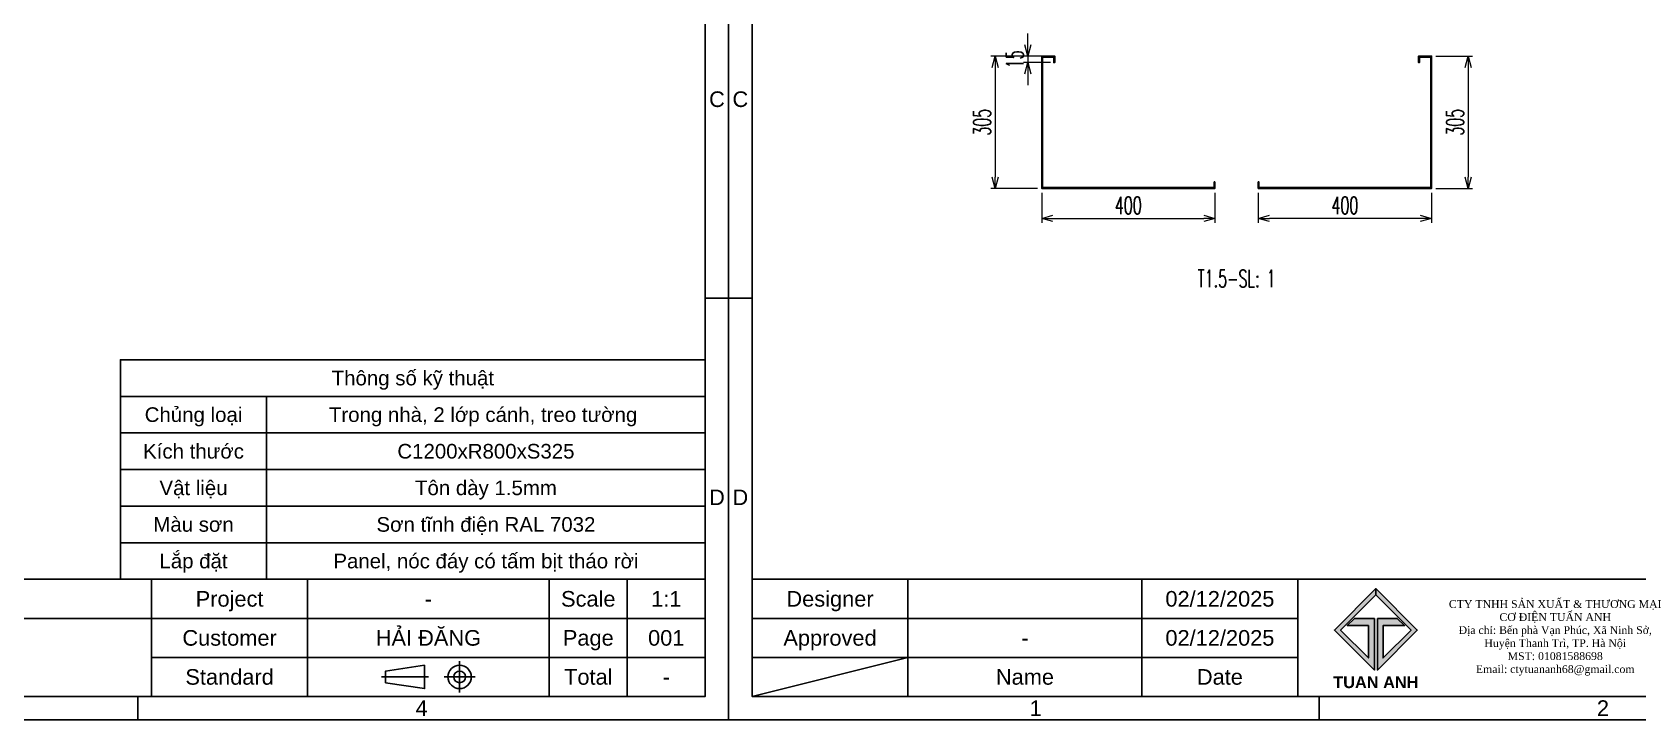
# Model space of a CAD drawing. Header units: millimetres. Extents: x 123558 to 149079, y -1073 to 14418.
# Drawn here: x 132643 to 136349, y 8184 to 9770 of the extents above; entities that cross this region are included whole.
import ezdxf
from ezdxf.enums import TextEntityAlignment as Align

# ---------------------------------------------------------------- set-up
doc = ezdxf.new("R2010")
doc.units = ezdxf.units.MM
doc.header["$LTSCALE"] = 3
doc.layers.add('@.TEXT', color=7, linetype='Continuous')
doc.layers.add('@.VISIBLE', color=7, linetype='Continuous')
doc.styles.add('Ann_w01', font='romans.shx', dxfattribs={"width": 0.6, "bigfont": 'chineset.shx'})
doc.styles.add('Arial', font='arial.ttf')
doc.dimstyles.new('Dim 01_SC20', dxfattribs={"dimscale": 20, "dimtxt": 2, "dimasz": 1.3, "dimexe": 0.5, "dimexo": 0.5, "dimgap": 0.5, "dimtad": 1, "dimdec": 1, "dimzin": 12, "dimdsep": 46, "dimtxsty": 'Ann_w01', "dimblk": 'OPEN30', "dimcen": 1.5, "dimclrd": 6, "dimclre": 6, "dimclrt": 3, "dimadec": 1, "dimazin": 3, "dimtm": 1e-09, "dimtfac": 1, "dimtdec": 1, "dimtix": 1, "dimtmove": 0, "dimatfit": 3, "dimldrblk": 'OPEN30', "dimfxl": 1, "dimtolj": 1, "dimlwd": 20, "dimlwe": 20, "dimarcsym": 0})

# ---------------------------------------------------------------- blocks, each defined once
blk = doc.blocks.new('Standard ISO')
at = {"color": 6}
for p, q in [((-6, 0), (0, 0)), ((6, 0), (2, 0)), ((4, -2), (4, 2))]:
    blk.add_line(p, q, dxfattribs=at)
blk.add_lwpolyline([(-0.5, 1.5), (-0.5, -1.5), (-5.5, -0.75), (-5.5, 0.75), (-0.5, 1.5)])
for radius in [1.5, 0.75]:
    blk.add_circle((4, 0), radius)
blk = doc.blocks.new('A$C4dbb82d6')
at = {"layer": '@.VISIBLE'}
h = blk.add_hatch(color=30, dxfattribs=at)
h.dxf.hatch_style = 1
h.paths.add_polyline_path([(0.21, 4.97), (3.62, 1.56), (3.62, 5.97), (1.92, 5.97), (1.3, 5.35), (3.12, 5.35), (3.12, 2.59), (0.74, 4.97), (3.75, 7.98), (3.75, 8.51)])
h = blk.add_hatch(color=150, dxfattribs=at)
h.dxf.hatch_style = 1
h.paths.add_polyline_path([(6.76, 4.97), (4.37, 2.59), (4.37, 5.35), (6.2, 5.35), (5.58, 5.97), (3.88, 5.97), (3.88, 1.56), (7.29, 4.97), (3.75, 8.51), (3.75, 7.98)])
at = {"layer": '@.VISIBLE', "color": 30}
blk.add_lwpolyline([(3.62, 5.97), (3.62, 1.56), (0.21, 4.97), (3.75, 8.51), (3.75, 7.98), (0.74, 4.97), (3.12, 2.59), (3.12, 5.35), (1.3, 5.35), (1.92, 5.97)], close=True, dxfattribs=at)
at = {"layer": '@.VISIBLE', "color": 150}
blk.add_lwpolyline([(3.88, 5.97), (3.88, 1.56), (7.29, 4.97), (3.75, 8.51), (3.75, 7.98), (6.76, 4.97), (4.37, 2.59), (4.37, 5.35), (6.2, 5.35), (5.58, 5.97)], close=True, dxfattribs=at)
at = {"layer": '@.VISIBLE', "color": 30, "insert": (3.75, 0.51), "char_height": 1, "attachment_point": 5, "style": 'Ann_w01'}
blk.add_mtext_dynamic_manual_height_columns('{\\fArial|b1|i0|c0|p34;\\W1;TUAN ANH}', width=7.5, gutter_width=49.6, heights=[0], dxfattribs=at)
blk = doc.blocks.new('KHUNG BAN VE (Made by Tung)')
at = {"layer": '@.VISIBLE', "color": 8}
for p, q in [((3, 54), (0, 54)), ((294, 54), (297, 54)), ((23, 18), (23, 3)), ((53, 18), (53, 3)), ((73, 18), (73, 3)), ((223, 18), (223, 3)), ((243, 18), (243, 3)), ((274, 18), (274, 3)), ((284, 18), (284, 3)), ((3, 13), (73, 13)), ((123, 13), (294, 13)), ((3, 8), (73, 8)), ((23, 8), (3, 3)), ((223, 8), (294, 8)), ((75.75, 3), (75.75, 0)), ((221.25, 3), (221.25, 0))]:
    blk.add_line(p, q, dxfattribs=at)
for points in [[(0, 0), (297, 0), (297, 210), (0, 210)], [(3, 3), (294, 3), (294, 207), (3, 207)], [(3, 18), (294, 18), (294, 3), (3, 3)]]:
    blk.add_lwpolyline(points, close=True, dxfattribs=at)
at = {"xscale": 1.5, "yscale": 1.5, "zscale": 1.5}
blk.add_blockref('A$C4dbb82d6', (77.375, 4.041), dxfattribs=at)
blk.add_blockref('Standard ISO', (258.5, 5.5))
at = {"layer": '@.TEXT', "color": 1, "style": 'Arial'}
for s, p in [('C', (1.5, 79.5)), ('C', (295.5, 79.5)), ('D', (1.5, 28.5)), ('D', (295.5, 28.5)), ('02/12/2025', (63, 15.5)), ('02/12/2025', (63, 10.5)), ('1', (39.375, 1.5)), ('2', (112.125, 1.5)), ('4', (257.625, 1.5))]:
    blk.add_text(s, height=2, dxfattribs=at).set_placement(p, align=Align.MIDDLE_CENTER)
at = {"layer": '@.TEXT', "color": 2, "style": 'Arial'}
for s, p in [('Designer', (13, 15.5)), ('Project', (233, 15.5)), ('Scale', (279, 15.5)), ('Approved', (13, 10.5)), ('Customer', (233, 10.5)), ('Page', (279, 10.5)), ('Name', (38, 5.5)), ('Date', (63, 5.5)), ('Standard', (233, 5.5)), ('Total', (279, 5.5))]:
    blk.add_text(s, height=2, dxfattribs=at).set_placement(p, align=Align.MIDDLE_CENTER)
at = {"layer": '@.TEXT', "color": 1, "style": 'Arial'}
for tag, height, p in [('DESIGNER_NAME', 2, (38, 15.5)), ('PROJECT_CODE', 2, (258.5, 15.5)), ('SCALE', 2, (289, 15.5)), ('APPROVED_NAME', 2, (38, 10.5)), ('CUSTOMER_NAME', 2, (258.5, 10.5)), ('PAGE', 2, (289, 10.5)), ('DRAWING_NAME', 4, (173, 8)), ('TOTAL', 2, (289, 5.5))]:
    blk.add_attdef(tag, text='', height=height, dxfattribs=at).set_placement(p, align=Align.MIDDLE_CENTER)
at = {"layer": '@.VISIBLE', "color": 30, "insert": (106, 10.5), "char_height": 1, "attachment_point": 5, "style": 'Ann_w01'}
blk.add_mtext_dynamic_manual_height_columns('{\\fTimes New Roman|b0|i0|c0|p18;\\W1;CTY TNHH SẢN XUẤT & THƯƠNG MẠI CƠ ĐIỆN TUẤN ANH\\PĐịa chỉ: Bến phà Vạn Phúc, Xã Ninh Sở, Huyện Thanh Trì, TP. Hà Nội\\PMST: 01081588698\\PEmail: ctytuananh68@gmail.com}', width=28.70976, gutter_width=99.197, heights=[0], dxfattribs=at)
blk = doc.blocks.new('Bảng thông số (Made by Tung)')
at = {"color": 8}
for points in [[(-80, 25), (0, 25), (0, 30), (-80, 30)], [(-80, 20), (-60, 20), (-60, 25), (-80, 25)], [(-60, 20), (0, 20), (0, 25), (-60, 25)], [(-80, 15), (-60, 15), (-60, 20), (-80, 20)], [(-60, 15), (0, 15), (0, 20), (-60, 20)], [(-80, 10), (-60, 10), (-60, 15), (-80, 15)], [(-60, 10), (0, 10), (0, 15), (-60, 15)], [(-80, 5), (-60, 5), (-60, 10), (-80, 10)], [(-60, 5), (0, 5), (0, 10), (-60, 10)], [(-80, 0), (-60, 0), (-60, 5), (-80, 5)], [(-60, 0), (0, 0), (0, 5), (-60, 5)]]:
    blk.add_lwpolyline(points, close=True, dxfattribs=at)
at = {"color": 4, "style": 'Arial'}
for tag, p in [('FORM', (-30, 22.5)), ('SIZE', (-30, 17.5)), ('MATERIAL', (-30, 12.5)), ('PAINTING', (-30, 7.5)), ('ASSEMBLY', (-30, 2.5))]:
    blk.add_attdef(tag, text='', height=2, dxfattribs=at).set_placement(p, align=Align.MIDDLE_CENTER)
at = {"layer": '@.TEXT', "color": 1, "style": 'Arial'}
blk.add_text('Thông số kỹ thuật', height=2, dxfattribs=at).set_placement((-40, 27.5), align=Align.MIDDLE_CENTER)
at = {"layer": '@.TEXT', "color": 2, "style": 'Arial'}
for s, p in [('Chủng loại', (-70, 22.5)), ('Kích thước', (-70, 17.5)), ('Vật liệu', (-70, 12.5)), ('Màu sơn', (-70, 7.5)), ('Lắp đặt', (-70, 2.5))]:
    blk.add_text(s, height=2, dxfattribs=at).set_placement(p, align=Align.MIDDLE_CENTER)
blk = doc.blocks.new('_Open30')
at = {"color": 0, "linetype": 'ByBlock', "lineweight": -2}
for p, q in [((-1, 0.27), (0, 0)), ((0, 0), (-1, -0.27)), ((0, 0), (-1, 0))]:
    blk.add_line(p, q, dxfattribs=at)
blk = doc.blocks.new('*D176')
at = {"layer": '@.VISIBLE', "color": 6, "lineweight": 20, "transparency": 16777216}
for p, q in [((134941.3, 9740.3), (134941.3, 9766.3)), ((134993.1, 9714.3), (134931.3, 9714.3)), ((134941.3, 9714.3), (134941.3, 9699.3)), ((134993.1, 9699.3), (134931.3, 9699.3)), ((134941.3, 9673.3), (134941.3, 9647.3))]:
    blk.add_line(p, q, dxfattribs=at)
at = {"layer": 'Defpoints', "color": 0, "transparency": 16777216}
for p in [(135003.1, 9714.3), (134941.3, 9699.3), (135003.1, 9699.3)]:
    blk.add_point(p, dxfattribs=at)
at = {"layer": '@.VISIBLE', "color": 6, "lineweight": 20, "transparency": 16777216, "xscale": 26, "yscale": 26, "zscale": 26}
for p, rotation in [((134941.3, 9714.3), 270), ((134941.3, 9699.3), 90)]:
    blk.add_blockref('_Open30', p, dxfattribs=dict(at, rotation=rotation))
at = {"layer": '@.VISIBLE', "color": 3, "transparency": 16777216, "insert": (134911.3, 9706.8), "char_height": 40, "attachment_point": 5, "rotation": 90, "style": 'Ann_w01'}
blk.add_mtext('\\A1;15', dxfattribs=at)
blk = doc.blocks.new('*D210')
at = {"color": 6, "lineweight": 20, "transparency": 16777216}
for p, q in [((134963.1, 9714.3), (134855.7, 9714.3)), ((134865.7, 9688.3), (134865.7, 9435.3)), ((134963.1, 9409.3), (134855.7, 9409.3))]:
    blk.add_line(p, q, dxfattribs=at)
at = {"layer": 'Defpoints', "color": 0, "transparency": 16777216}
for p in [(134973.1, 9714.3), (134865.7, 9409.3), (134973.1, 9409.3)]:
    blk.add_point(p, dxfattribs=at)
at = {"color": 6, "lineweight": 20, "transparency": 16777216, "xscale": 26, "yscale": 26, "zscale": 26}
for p, rotation in [((134865.7, 9714.3), 90), ((134865.7, 9409.3), 270)]:
    blk.add_blockref('_Open30', p, dxfattribs=dict(at, rotation=rotation))
at = {"color": 3, "transparency": 16777216, "insert": (134835.7, 9561.8), "char_height": 40, "attachment_point": 5, "rotation": 90, "style": 'Ann_w01'}
blk.add_mtext('\\A1;305', dxfattribs=at)
blk = doc.blocks.new('*D211')
at = {"color": 6, "lineweight": 20, "transparency": 16777216}
for p, q in [((134973.1, 9399.3), (134973.1, 9330.3)), ((135373.1, 9399.3), (135373.1, 9330.3)), ((134999.1, 9340.3), (135347.1, 9340.3))]:
    blk.add_line(p, q, dxfattribs=at)
at = {"layer": 'Defpoints', "color": 0, "transparency": 16777216}
for p in [(134973.1, 9409.3), (135373.1, 9409.3), (135373.1, 9340.3)]:
    blk.add_point(p, dxfattribs=at)
at = {"color": 6, "lineweight": 20, "transparency": 16777216, "xscale": 26, "yscale": 26, "zscale": 26, "rotation": 180}
blk.add_blockref('_Open30', (134973.1, 9340.3), dxfattribs=at)
at = {"color": 6, "lineweight": 20, "transparency": 16777216, "xscale": 26, "yscale": 26, "zscale": 26}
blk.add_blockref('_Open30', (135373.1, 9340.3), dxfattribs=at)
at = {"color": 3, "transparency": 16777216, "insert": (135173.1, 9370.3), "char_height": 40, "attachment_point": 5, "style": 'Ann_w01'}
blk.add_mtext('\\A1;400', dxfattribs=at)
blk = doc.blocks.new('*D235')
at = {"color": 6, "lineweight": 20, "transparency": 16777216}
for p, q in [((135473.1, 9399.3), (135473.1, 9330.3)), ((135873.1, 9399.3), (135873.1, 9330.3)), ((135847.1, 9340.3), (135499.1, 9340.3))]:
    blk.add_line(p, q, dxfattribs=at)
at = {"layer": 'Defpoints', "color": 0, "transparency": 16777216}
for p in [(135473.1, 9409.3), (135873.1, 9409.3), (135473.1, 9340.3)]:
    blk.add_point(p, dxfattribs=at)
at = {"color": 6, "lineweight": 20, "transparency": 16777216, "xscale": 26, "yscale": 26, "zscale": 26, "rotation": 180}
blk.add_blockref('_Open30', (135473.1, 9340.3), dxfattribs=at)
at = {"color": 6, "lineweight": 20, "transparency": 16777216, "xscale": 26, "yscale": 26, "zscale": 26}
blk.add_blockref('_Open30', (135873.1, 9340.3), dxfattribs=at)
at = {"color": 3, "transparency": 16777216, "insert": (135673.1, 9370.3), "char_height": 40, "attachment_point": 5, "style": 'Ann_w01'}
blk.add_mtext('\\A1;400', dxfattribs=at)
blk = doc.blocks.new('*D236')
at = {"color": 6, "lineweight": 20, "transparency": 16777216}
for p, q in [((135883.1, 9714.3), (135967.4, 9714.3)), ((135957.4, 9688.3), (135957.4, 9435.3)), ((135883.1, 9409.3), (135967.4, 9409.3))]:
    blk.add_line(p, q, dxfattribs=at)
at = {"layer": 'Defpoints', "color": 0, "transparency": 16777216}
for p in [(135873.1, 9714.3), (135873.1, 9409.3), (135957.4, 9409.3)]:
    blk.add_point(p, dxfattribs=at)
at = {"color": 6, "lineweight": 20, "transparency": 16777216, "xscale": 26, "yscale": 26, "zscale": 26}
for p, rotation in [((135957.4, 9714.3), 90), ((135957.4, 9409.3), 270)]:
    blk.add_blockref('_Open30', p, dxfattribs=dict(at, rotation=rotation))
at = {"color": 3, "transparency": 16777216, "insert": (135927.4, 9561.8), "char_height": 40, "attachment_point": 5, "rotation": 90, "style": 'Ann_w01'}
blk.add_mtext('\\A1;305', dxfattribs=at)

msp = doc.modelspace()

# ---------------------------------------------------------------- linework, layer by layer
at = {"layer": '@.VISIBLE'}
for points in [[(135373.08, 9424.32), (135371.58, 9424.32), (135371.58, 9411.32), (134975.08, 9411.32), (134975.08, 9712.32), (135001.08, 9712.32), (135001.08, 9699.32), (135003.08, 9699.32), (135003.08, 9714.32), (134973.08, 9714.32), (134973.08, 9409.32), (135373.08, 9409.32)], [(135473.08, 9409.32), (135873.08, 9409.32), (135873.08, 9714.32), (135843.08, 9714.32), (135843.08, 9699.32), (135845.08, 9699.32), (135845.08, 9712.32), (135871.08, 9712.32), (135871.08, 9411.32), (135474.58, 9411.32), (135474.58, 9424.32), (135473.08, 9424.32)]]:
    msp.add_lwpolyline(points, close=True, dxfattribs=at)

# ---------------------------------------------------------------- block references
at = {"xscale": 16.875, "yscale": 16.875, "zscale": 16.875}
msp.add_blockref('Bảng thông số (Made by Tung)', (134196.5, 8508.06), dxfattribs=at).add_auto_attribs({'MATERIAL': 'Tôn dày 1.5mm', 'ASSEMBLY': 'Panel, nóc đáy có tấm bịt tháo rời', 'PAINTING': 'Sơn tĩnh điện RAL 7032', 'SIZE': 'C1200xR800xS325', 'FORM': 'Trong nhà, 2 lớp cánh, treo tường '})
at = {"layer": '@.VISIBLE'}
ref = msp.add_blockref('KHUNG BAN VE (Made by Tung)', (128904.5, 8184.06), dxfattribs=dict(at, xscale=18, yscale=18, zscale=18))
ref.add_attrib('TOTAL', '-', dxfattribs={"layer": '@.TEXT', "color": 1, "height": 36, "style": 'Arial'}).set_placement((134106.5, 8283.06), align=Align.MIDDLE_CENTER)
ref.add_attrib('PAGE', '001', dxfattribs={"layer": '@.TEXT', "color": 1, "height": 36, "style": 'Arial'}).set_placement((134106.5, 8373.06), align=Align.MIDDLE_CENTER)
ref.add_attrib('SCALE', '1:1', dxfattribs={"layer": '@.TEXT', "color": 1, "height": 36, "style": 'Arial'}).set_placement((134106.5, 8463.06), align=Align.MIDDLE_CENTER)
ref.add_attrib('CUSTOMER_NAME', 'HẢI ĐĂNG', dxfattribs={"layer": '@.TEXT', "color": 1, "height": 36, "style": 'Arial'}).set_placement((133557.5, 8373.06), align=Align.MIDDLE_CENTER)
ref.add_attrib('PROJECT_CODE', '-', dxfattribs={"layer": '@.TEXT', "color": 1, "height": 36, "style": 'Arial'}).set_placement((133557.5, 8463.06), align=Align.MIDDLE_CENTER)
ref = msp.add_blockref('KHUNG BAN VE (Made by Tung)', (134250.5, 8184.06), dxfattribs=dict(at, xscale=18, yscale=18, zscale=18))
ref.add_attrib('APPROVED_NAME', '-', dxfattribs={"layer": '@.TEXT', "color": 1, "height": 36, "style": 'Arial'}).set_placement((134934.5, 8373.06), align=Align.MIDDLE_CENTER)

# ---------------------------------------------------------------- texts
at = {"layer": '@.VISIBLE', "color": 1, "style": 'Ann_w01', "width": 0.6}
msp.add_text('T1.5-SL: 1', height=40, dxfattribs=at).set_placement((135423.08, 9201.3), align=Align.MIDDLE_CENTER)

# ---------------------------------------------------------------- dimensions: what is measured, and where the dimension line sits
for base, p1, p2, picture, middle in [((134865.66, 9409.32), (134973.08, 9714.32), (134973.08, 9409.32), '*D210', (134835.66, 9561.82)), ((135957.39, 9409.32), (135873.08, 9714.32), (135873.08, 9409.32), '*D236', (135927.39, 9561.82))]:
    dim = msp.add_linear_dim(base=base, p1=p1, p2=p2, angle=90, dimstyle='Dim 01_SC20')
    dim.commit()
    dim.dimension.update_dxf_attribs({"geometry": picture, "text_midpoint": middle})
for base, p1, p2, picture, middle in [((135373.08, 9340.29), (134973.08, 9409.32), (135373.08, 9409.32), '*D211', (135173.08, 9370.29)), ((135473.08, 9340.29), (135873.08, 9409.32), (135473.08, 9409.32), '*D235', (135673.08, 9370.29))]:
    dim = msp.add_linear_dim(base=base, p1=p1, p2=p2, dimstyle='Dim 01_SC20')
    dim.commit()
    dim.dimension.update_dxf_attribs({"geometry": picture, "text_midpoint": middle})
at = {"layer": '@.VISIBLE'}
dim = msp.add_linear_dim(base=(134941.26, 9699.32), p1=(135003.08, 9714.32), p2=(135003.08, 9699.32), angle=90, dimstyle='Dim 01_SC20', dxfattribs=at)
dim.commit()
dim.dimension.update_dxf_attribs({"geometry": '*D176', "text_midpoint": (134911.26, 9706.82)})

doc.saveas('drawing.dxf')
